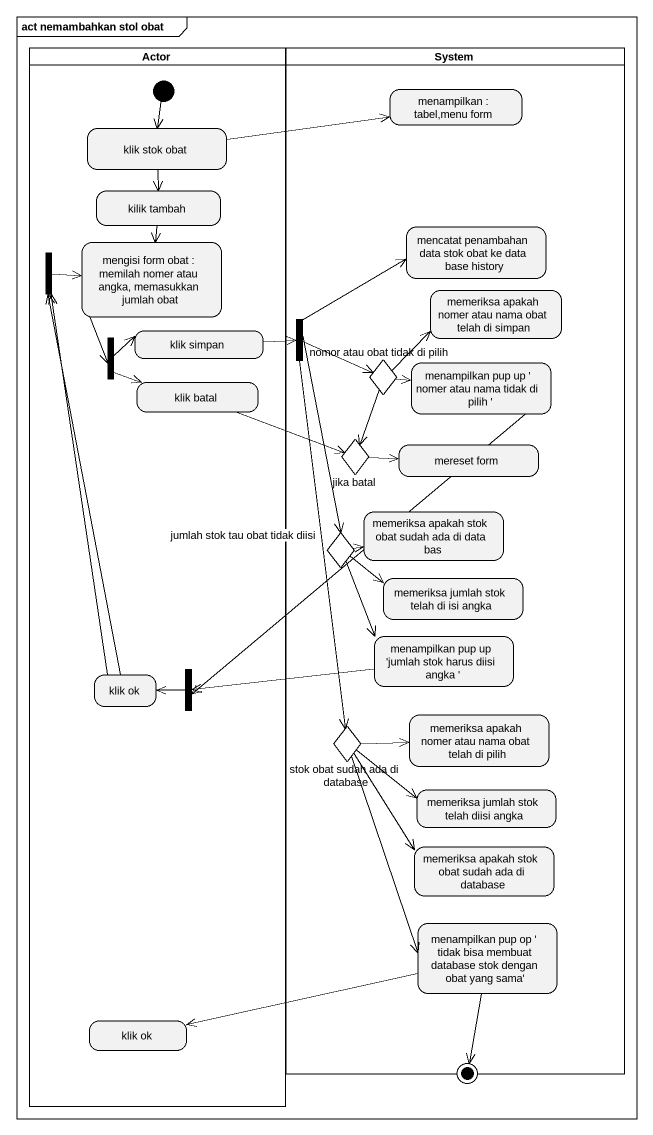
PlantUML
@startuml
mainframe act nemambahkan stol obat
hide empty description
state "Actor" as Actor_ <<partition>> {
  state "klik stok obat" as klik_stok_obat
  state "kilik tambah" as kilik_tambah
  state "mengisi form obat : memilah nomer atau angka, memasukkan jumlah obat" as mengisi_form_obat_memilah
  state fork1 <<join>>
  state fork2 <<fork>>
  state "klik simpan" as klik_simpan
  state "klik batal" as klik_batal
  state "klik ok" as klik_ok
  state fork4 <<join>>
  state "klik ok" as klik_ok_2
  [*] --> klik_stok_obat
}
state System <<partition>> {
  state "menampilkan : tabel,menu form" as menampilkan_tabel_menu_form
  state "mencatat penambahan data stok obat ke data base history" as mencatat_penambahan_data
  state "memeriksa apakah nomer atau nama obat telah di simpan" as memeriksa_apakah_nomer_atau
  state fork3 <<fork>>
  state "nomor atau obat tidak di pilih" as nomor_atau_obat_tidak_di <<choice>>
  state "menampilkan pup up ' nomer atau nama tidak di pilih '" as menampilkan_pup_up_nomer
  state "jika batal" as jika_batal <<choice>>
  state "mereset form" as mereset_form
  state "memeriksa apakah stok obat sudah ada di data bas" as memeriksa_apakah_stok_obat
  state "jumlah stok tau obat tidak diisi" as jumlah_stok_tau_obat_tidak <<choice>>
  state "memeriksa jumlah stok telah di isi angka" as memeriksa_jumlah_stok_telah
  state "menampilkan pup up 'jumlah stok harus diisi angka '" as menampilkan_pup_up_jumlah
  state "stok obat sudah ada di database" as stok_obat_sudah_ada_di <<choice>>
  state "memeriksa apakah nomer atau nama obat telah di pilih" as memeriksa_apakah_nomer_atau_2
  state "memeriksa jumlah stok telah diisi angka" as memeriksa_jumlah_stok_telah_2
  state "memeriksa apakah stok obat sudah ada di database" as memeriksa_apakah_stok_obat_2
  state "menampilkan pup op ' tidak bisa membuat database stok dengan obat yang sama'" as menampilkan_pup_op_tidak
}
state final1 <<end>>
klik_stok_obat -right-> menampilkan_tabel_menu_form
klik_stok_obat --> kilik_tambah
kilik_tambah --> mengisi_form_obat_memilah
mengisi_form_obat_memilah --> fork2
fork1 -right-> mengisi_form_obat_memilah
fork2 -right-> klik_simpan
fork2 -right-> klik_batal
klik_simpan -right-> fork3
fork3 -right-> mencatat_penambahan_data
fork3 -right-> nomor_atau_obat_tidak_di
fork3 --> jumlah_stok_tau_obat_tidak
fork3 --> stok_obat_sudah_ada_di
klik_batal -right-> jika_batal
nomor_atau_obat_tidak_di -right-> memeriksa_apakah_nomer_atau
nomor_atau_obat_tidak_di -right-> menampilkan_pup_up_nomer
nomor_atau_obat_tidak_di --> jika_batal
menampilkan_pup_up_nomer --> fork4
jika_batal -right-> mereset_form
jumlah_stok_tau_obat_tidak -right-> memeriksa_apakah_stok_obat
jumlah_stok_tau_obat_tidak -right-> memeriksa_jumlah_stok_telah
jumlah_stok_tau_obat_tidak --> menampilkan_pup_up_jumlah
menampilkan_pup_up_jumlah -left-> fork4
klik_ok -up-> fork1
klik_ok -up-> fork1
fork4 -left-> klik_ok
stok_obat_sudah_ada_di -right-> memeriksa_apakah_nomer_atau_2
stok_obat_sudah_ada_di -right-> memeriksa_jumlah_stok_telah_2
stok_obat_sudah_ada_di --> memeriksa_apakah_stok_obat_2
stok_obat_sudah_ada_di --> menampilkan_pup_op_tidak
menampilkan_pup_op_tidak -left-> klik_ok_2
menampilkan_pup_op_tidak --> final1
@enduml
